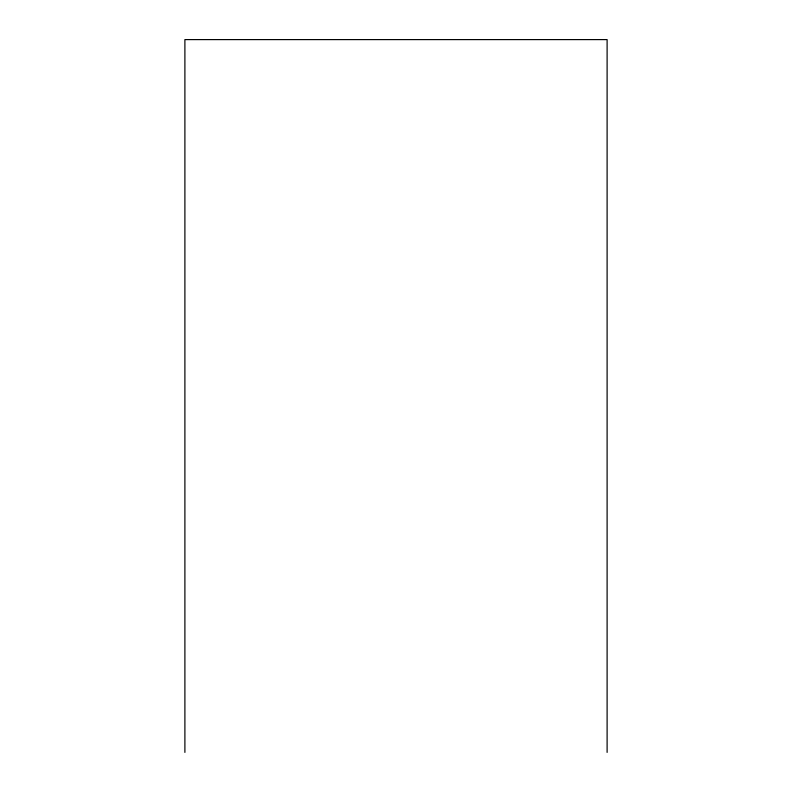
<?xml version="1.0" encoding="UTF-8"?>
<svg xmlns="http://www.w3.org/2000/svg" width="792" height="792" viewBox="0 0 792 792"><rect width="100%" height="100%" fill="white"/><g stroke="black" fill="none" stroke-linecap="round" stroke-linejoin="round"><path stroke-width="1.19" d="M607.108 752.4L607.108 39.6L184.892 39.6L184.892 752.4"/></g></svg>
